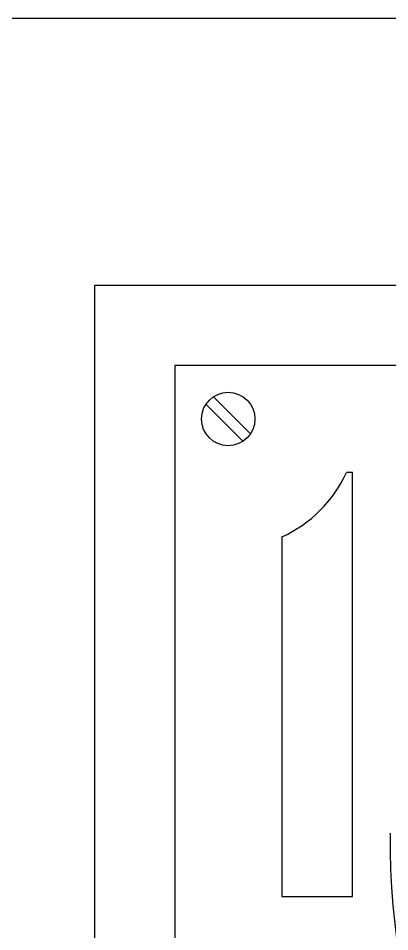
# Model space of a CAD drawing. Header units: metres. Extents: x -22 to 564, y 0 to 143.
# Drawn here: x 243.6864 to 243.7211, y 50.9605 to 51.046 of the extents above; entities that cross this region are included whole.
import ezdxf

# ---------------------------------------------------------------- set-up
doc = ezdxf.new("R2010")
doc.units = ezdxf.units.M
doc.layers.add('XREF 2N NEURO-ONCOLOGIA$0$Mobiliario Fijo', color=40, linetype='Continuous')

# ---------------------------------------------------------------- blocks, each defined once
blk = doc.blocks.new('XREF 2N NEURO-ONCOLOGIA$0$SE')
at = {"linetype": 'Continuous'}
blk.add_arc((162.82424403059, 71.30665484087514), 34.98850000000022, 135.2409854620037, 180.6266604033988, dxfattribs=at)
blk = doc.blocks.new('XREF 2N NEURO-ONCOLOGIA$0$AQG 01$0$BOL RX-TLAH-1N$0$Coladera')
for p, q in [((83.09945930291612, 30.65269496199811), (83.09946308977125, 30.7736573425861)), ((83.09196186941668, 30.66019286494168), (83.09196518682768, 30.76615990908667)), ((83.07535317253424, 30.70987017309497), (83.07535198058103, 30.67019027590318)), ((83.08196653363248, 30.7098700083852), (83.07535317253424, 30.70987017309497)), ((83.08196548039952, 30.67622667735048), (83.08196653363248, 30.7098700083852)), ((83.07535198058103, 30.67019027590318), (83.07592868294199, 30.67019025784854)), ((83.08558902504069, 30.66727874067304), (83.08905076813404, 30.66381678082619)), ((83.08487639273162, 30.66656615298191), (83.08833813582497, 30.66310419313506)), ((82.9867310775314, 30.66018957057984), (83.09196186941666, 30.66019286494168)), ((82.97923364404664, 30.65269119820683), (83.09945930291612, 30.65269496199811))]:
    blk.add_line(p, q)
blk.add_circle((83.08696358043282, 30.66519146690406), 0.002499222741727397)
blk.add_arc((83.08696358043282, 30.66519146690406), 0.01211432513759691, 114.366863153797, 155.6295495239595)
blk = doc.blocks.new('XREF 2N NEURO-ONCOLOGIA')
at = {"layer": 'XREF 2N NEURO-ONCOLOGIA$0$Mobiliario Fijo', "elevation": 1.789647333692833e-07}
blk.add_lwpolyline([(17.42393095014689, 3.787644823478042), (17.59489333050857, 3.787648610235631), (17.5948889452846, 2.787653043918149), (17.42392656492285, 2.78764925716056)], close=True, dxfattribs=at)
at = {"layer": 'XREF 2N NEURO-ONCOLOGIA$0$Mobiliario Fijo', "rotation": 90.00000000000001}
blk.add_blockref('XREF 2N NEURO-ONCOLOGIA$0$AQG 01$0$BOL RX-TLAH-1N$0$Coladera', (48.22258389716335, -79.7516956464045, 1.789647333692834e-07), dxfattribs=at)
at = {"layer": 'XREF 2N NEURO-ONCOLOGIA$0$Mobiliario Fijo', "xscale": -0.001936212865696899, "yscale": 0.001936212865696899, "zscale": 0.001936212865696899, "rotation": 90}
blk.add_blockref('XREF 2N NEURO-ONCOLOGIA$0$SE', (17.65594392722443, 3.567635357034034, 1.239212885034822e-07), dxfattribs=at)

msp = doc.modelspace()

# ---------------------------------------------------------------- block references
at = {"rotation": 90}
msp.add_blockref('XREF 2N NEURO-ONCOLOGIA', (247.041247396106, 33.45112300235571), dxfattribs=at)

doc.saveas('drawing.dxf')
